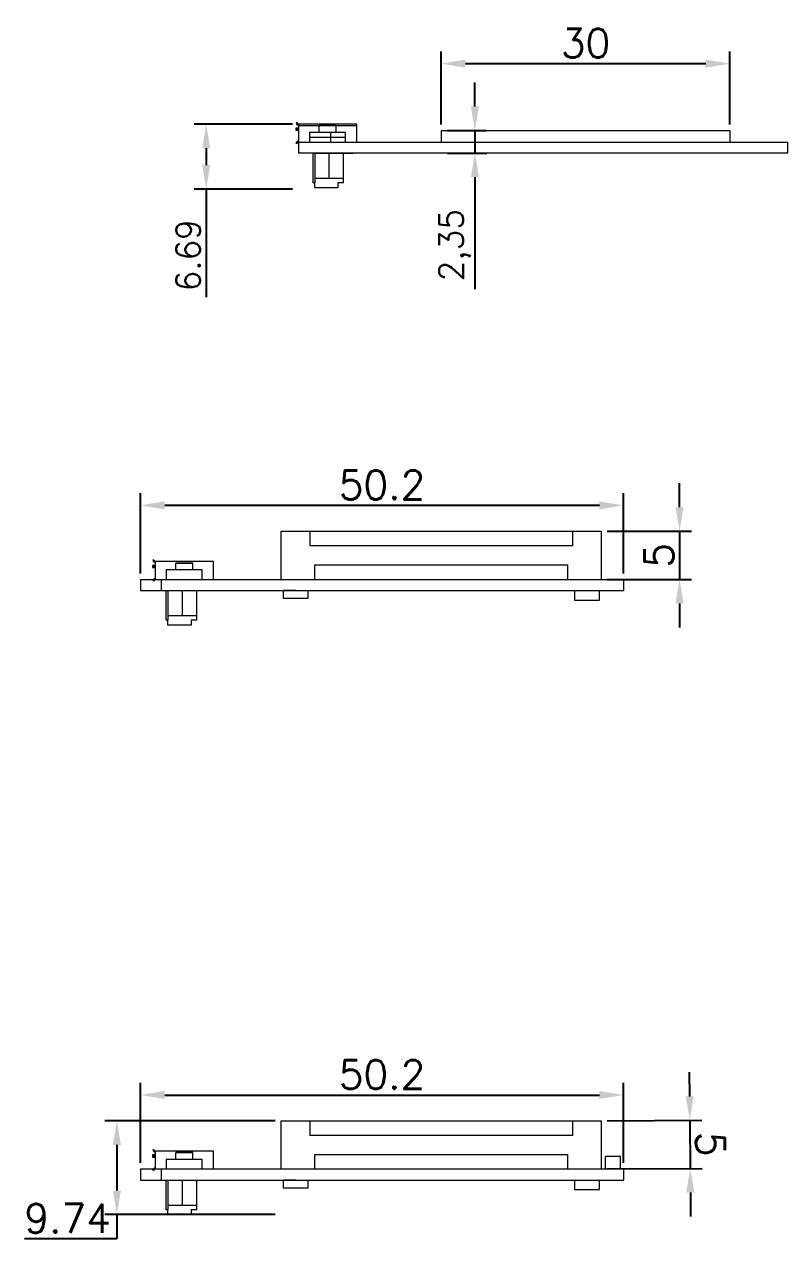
# Model space of a CAD drawing. Header units: millimetres. Extents: x 3396 to 3608, y -192 to -45.
# Drawn here: x 3528.2 to 3607.6, y -181.9 to -55.6 of the extents above; entities that cross this region are included whole.
import ezdxf

# ---------------------------------------------------------------- set-up
doc = ezdxf.new("R2010")
doc.units = ezdxf.units.MM
doc.linetypes.add('CENTER2', pattern=[28.575, 19.05, -3.175, 3.175, -3.175])
doc.layers.get('0').update_dxf_attribs({"lineweight": 30})
doc.layers.get('Defpoints').update_dxf_attribs({"lineweight": 15})
doc.layers.add('点划线', color=1, linetype='CENTER2', lineweight=20)
doc.layers.add('点画线', color=1, linetype='CENTER2', lineweight=20)
doc.styles.get("Standard").update_dxf_attribs({"font": 'txt.shx', "bigfont": 'gbcbig.shx'})
doc.dimstyles.new('Annotative', dxfattribs={"dimscale": 0, "dimtxt": 2.5, "dimasz": 2.5, "dimexe": 1.25, "dimexo": 0.625, "dimtad": 1, "dimtxsty": 'Standard', "dimcen": 2.5, "dimadec": 0, "dimazin": 0, "dimtfac": 1, "dimtmove": 0, "dimatfit": 3, "dimfxl": 1, "dimarcsym": 0})
doc.dimstyles.new('ISO-25', dxfattribs={"dimtxt": 3, "dimasz": 2.5, "dimexe": 1.25, "dimexo": 0.625, "dimtad": 1, "dimtoh": 1, "dimdsep": 46, "dimtxsty": 'Standard', "dimcen": 2.5, "dimadec": 0, "dimazin": 0, "dimtfac": 1, "dimtmove": 0, "dimatfit": 3, "dimfxl": 1, "dimarcsym": 0})

# ---------------------------------------------------------------- blocks, each defined once
blk = doc.blocks.new('*D42')
at = {"color": 0, "lineweight": -2, "transparency": 16777216}
for p, q in [((3571.58, -66.01), (3571.58, -58.44)), ((3601.58, -66.01), (3601.58, -58.44)), ((3574.08, -59.69), (3599.08, -59.69))]:
    blk.add_line(p, q, dxfattribs=at)
at = {"color": 0, "lineweight": 0, "transparency": 16777216}
for points in [[(3574.08, -59.27), (3574.08, -60.11), (3571.58, -59.69)], [(3599.08, -59.27), (3599.08, -60.11), (3601.58, -59.69)]]:
    blk.add_solid(points, dxfattribs=at)
at = {"layer": 'Defpoints', "color": 0, "lineweight": 0, "transparency": 16777216}
for p in [(3601.58, -59.69), (3571.58, -66.64), (3601.58, -66.64)]:
    blk.add_point(p, dxfattribs=at)
at = {"color": 0, "lineweight": 0, "transparency": 16777216, "insert": (3586.58, -57.56), "char_height": 3, "attachment_point": 5}
blk.add_mtext('30', dxfattribs=at)
blk = doc.blocks.new('*D44')
at = {"color": 0, "lineweight": -2, "transparency": 16777216}
for p, q in [((3556.1, -65.99), (3545.89, -65.99)), ((3547.14, -68.49), (3547.14, -70.24)), ((3556.1, -72.74), (3545.89, -72.74)), ((3547.14, -72.74), (3547.14, -83.99))]:
    blk.add_line(p, q, dxfattribs=at)
at = {"color": 0, "lineweight": 0, "transparency": 16777216}
for points in [[(3546.72, -68.49), (3547.55, -68.49), (3547.14, -65.99)], [(3546.72, -70.24), (3547.55, -70.24), (3547.14, -72.74)]]:
    blk.add_solid(points, dxfattribs=at)
at = {"layer": 'Defpoints', "color": 0, "lineweight": 0, "transparency": 16777216}
for p in [(3556.72, -65.99), (3547.14, -72.74), (3556.72, -72.74)]:
    blk.add_point(p, dxfattribs=at)
at = {"color": 0, "lineweight": 0, "transparency": 16777216, "insert": (3545.26, -79.62), "char_height": 2.5, "attachment_point": 5, "rotation": 90}
blk.add_mtext('6.69', dxfattribs=at)
blk = doc.blocks.new('*D45')
at = {"color": 0, "lineweight": -2, "transparency": 16777216}
for p, q in [((3575.07, -64.14), (3575.07, -61.64)), ((3572.21, -66.64), (3576.32, -66.64)), ((3575.07, -66.64), (3575.07, -68.99)), ((3572.21, -68.99), (3576.32, -68.99)), ((3575.07, -71.49), (3575.07, -83.15))]:
    blk.add_line(p, q, dxfattribs=at)
at = {"color": 0, "lineweight": 0, "transparency": 16777216}
for points in [[(3574.65, -64.14), (3575.49, -64.14), (3575.07, -66.64)], [(3574.65, -71.49), (3575.49, -71.49), (3575.07, -68.99)]]:
    blk.add_solid(points, dxfattribs=at)
at = {"layer": 'Defpoints', "color": 0, "lineweight": 0, "transparency": 16777216}
for p in [(3571.58, -66.64), (3571.58, -68.99), (3575.07, -68.99)]:
    blk.add_point(p, dxfattribs=at)
at = {"color": 0, "lineweight": 0, "transparency": 16777216, "insert": (3572.99, -78.57), "char_height": 2.5, "attachment_point": 5, "rotation": 90}
blk.add_mtext('2,35', dxfattribs=at)
blk = doc.blocks.new('*D56')
at = {"layer": 'Defpoints', "color": 0, "linetype": 'ByBlock', "lineweight": -2, "transparency": 16777216}
for p, q in [((3540.32, -112.7), (3540.32, -104.37)), ((3590.52, -112.7), (3590.52, -104.37)), ((3542.82, -105.62), (3588.02, -105.62))]:
    blk.add_line(p, q, dxfattribs=at)
at = {"layer": 'Defpoints', "color": 0, "linetype": 'ByBlock', "lineweight": 0, "transparency": 16777216}
for p in [(3590.52, -105.62), (3540.32, -113.32), (3590.52, -113.32)]:
    blk.add_point(p, dxfattribs=at)
for points in [[(3542.82, -105.21), (3542.82, -106.04), (3540.32, -105.62)], [(3588.02, -105.21), (3588.02, -106.04), (3590.52, -105.62)]]:
    blk.add_solid(points, dxfattribs=at)
at = {"layer": 'Defpoints', "color": 0, "linetype": 'ByBlock', "lineweight": 0, "transparency": 16777216, "insert": (3565.42, -103.5), "char_height": 3, "attachment_point": 5}
blk.add_mtext('50.2', dxfattribs=at)
blk = doc.blocks.new('*D57')
at = {"layer": 'Defpoints', "color": 0, "linetype": 'ByBlock', "lineweight": -2, "transparency": 16777216}
for p, q in [((3596.35, -105.82), (3596.35, -103.32)), ((3588.83, -108.32), (3597.6, -108.32)), ((3596.35, -108.32), (3596.35, -113.32)), ((3588.83, -113.32), (3597.6, -113.32)), ((3596.35, -115.82), (3596.35, -118.32))]:
    blk.add_line(p, q, dxfattribs=at)
at = {"layer": 'Defpoints', "color": 0, "linetype": 'ByBlock', "lineweight": 0, "transparency": 16777216}
for p in [(3588.21, -108.32), (3588.21, -113.32), (3596.35, -113.32)]:
    blk.add_point(p, dxfattribs=at)
for points in [[(3595.93, -105.82), (3596.76, -105.82), (3596.35, -108.32)], [(3595.93, -115.82), (3596.76, -115.82), (3596.35, -113.32)]]:
    blk.add_solid(points, dxfattribs=at)
at = {"layer": 'Defpoints', "color": 0, "linetype": 'ByBlock', "lineweight": 0, "transparency": 16777216, "insert": (3594.22, -110.82), "char_height": 3, "attachment_point": 5, "rotation": 90}
blk.add_mtext('5', dxfattribs=at)
blk = doc.blocks.new('*D58')
at = {"layer": 'Defpoints', "color": 0, "linetype": 'ByBlock', "lineweight": -2, "transparency": 16777216}
for p, q in [((3540.32, -174.01), (3540.32, -165.69)), ((3590.52, -174.01), (3590.52, -165.69)), ((3542.82, -166.94), (3588.02, -166.94))]:
    blk.add_line(p, q, dxfattribs=at)
at = {"layer": 'Defpoints', "color": 0, "linetype": 'ByBlock', "lineweight": 0, "transparency": 16777216}
for p in [(3590.52, -166.94), (3540.32, -174.63), (3590.52, -174.63)]:
    blk.add_point(p, dxfattribs=at)
for points in [[(3542.82, -166.52), (3542.82, -167.35), (3540.32, -166.94)], [(3588.02, -166.52), (3588.02, -167.35), (3590.52, -166.94)]]:
    blk.add_solid(points, dxfattribs=at)
at = {"layer": 'Defpoints', "color": 0, "linetype": 'ByBlock', "lineweight": 0, "transparency": 16777216, "insert": (3565.42, -164.81), "char_height": 3, "attachment_point": 5}
blk.add_mtext('50.2', dxfattribs=at)
blk = doc.blocks.new('*D59')
at = {"layer": 'Defpoints', "color": 0, "linetype": 'ByBlock', "lineweight": -2, "transparency": 16777216}
for p, q in [((3554.3, -169.63), (3536.6, -169.63)), ((3537.85, -172.13), (3537.85, -176.88)), ((3554.3, -179.38), (3536.6, -179.38)), ((3537.85, -179.38), (3537.85, -181.88)), ((3537.85, -181.88), (3528.23, -181.88))]:
    blk.add_line(p, q, dxfattribs=at)
at = {"layer": 'Defpoints', "color": 0, "linetype": 'ByBlock', "lineweight": 0, "transparency": 16777216}
for p in [(3554.93, -169.63), (3537.85, -179.38), (3554.93, -179.38)]:
    blk.add_point(p, dxfattribs=at)
for points in [[(3537.43, -172.13), (3538.27, -172.13), (3537.85, -169.63)], [(3537.43, -176.88), (3538.27, -176.88), (3537.85, -179.38)]]:
    blk.add_solid(points, dxfattribs=at)
at = {"layer": 'Defpoints', "color": 0, "linetype": 'ByBlock', "lineweight": 0, "transparency": 16777216, "insert": (3532.73, -179.76), "char_height": 3, "attachment_point": 5}
blk.add_mtext('9.74', dxfattribs=at)
blk = doc.blocks.new('*D66')
at = {"layer": 'Defpoints', "color": 0, "linetype": 'ByBlock', "lineweight": -2, "transparency": 16777216}
for p, q in [((3597.41, -167.08), (3597.39, -164.58)), ((3588.83, -169.63), (3598.67, -169.57)), ((3597.42, -169.58), (3597.45, -174.58)), ((3588.86, -174.63), (3598.7, -174.57)), ((3597.47, -177.08), (3597.48, -179.58))]:
    blk.add_line(p, q, dxfattribs=at)
at = {"layer": 'Defpoints', "color": 0, "linetype": 'ByBlock', "lineweight": 0, "transparency": 16777216}
for p in [(3588.21, -169.63), (3588.24, -174.63), (3597.45, -174.58)]:
    blk.add_point(p, dxfattribs=at)
for points in [[(3597.82, -167.07), (3596.99, -167.08), (3597.42, -169.58)], [(3597.89, -177.07), (3597.05, -177.08), (3597.45, -174.58)]]:
    blk.add_solid(points, dxfattribs=at)
at = {"layer": 'Defpoints', "color": 0, "linetype": 'ByBlock', "lineweight": 0, "transparency": 16777216, "insert": (3599.56, -172.06), "char_height": 3, "attachment_point": 5, "rotation": 270.3567}
blk.add_mtext('5', dxfattribs=at)

msp = doc.modelspace()

# ---------------------------------------------------------------- linework, layer by layer
at = {"lineweight": 0}
for p, q in [((3556.456, -66.382), (3556.456, -66.609)), ((3556.456, -66.609), (3556.723, -66.609)), ((3556.456, -66.609), (3556.46, -66.609)), ((3556.723, -66.382), (3556.46, -66.382)), ((3556.556, -65.81), (3556.477, -65.856)), ((3556.477, -65.856), (3556.542, -65.973)), ((3556.502, -66.382), (3556.502, -66.609)), ((3556.619, -65.924), (3556.542, -65.973)), ((3556.542, -65.973), (3556.619, -65.924)), ((3556.542, -65.973), (3556.619, -65.924)), ((3556.619, -65.924), (3556.556, -65.81)), ((3556.723, -65.988), (3556.619, -65.924)), ((3556.626, -66.609), (3556.626, -66.382)), ((3562.785, -65.988), (3556.723, -65.988)), ((3556.723, -65.988), (3556.723, -67.838)), ((3556.723, -66.138), (3562.795, -66.138)), ((3556.723, -66.382), (3556.723, -66.609)), ((3556.723, -66.609), (3556.723, -66.382)), ((3556.723, -66.382), (3556.723, -66.609)), ((3556.723, -66.609), (3556.723, -66.382)), ((3561.623, -66.838), (3557.883, -66.838)), ((3557.883, -66.838), (3557.883, -67.838)), ((3560.633, -66.138), (3558.873, -66.138)), ((3558.873, -66.838), (3558.873, -66.138)), ((3560.633, -66.838), (3560.633, -66.138)), ((3561.623, -67.838), (3561.623, -66.838)), ((3562.795, -67.838), (3562.795, -65.988)), ((3571.583, -67.838), (3571.583, -66.638)), ((3571.583, -66.638), (3601.583, -66.638)), ((3601.583, -66.638), (3601.583, -67.838)), ((3556.477, -67.971), (3556.542, -67.853)), ((3556.556, -68.018), (3556.477, -67.971)), ((3556.619, -67.903), (3556.542, -67.853)), ((3556.542, -67.853), (3556.619, -67.903)), ((3556.542, -67.853), (3556.619, -67.903)), ((3556.619, -67.903), (3556.556, -68.018)), ((3556.723, -67.838), (3556.619, -67.903)), ((3556.723, -67.838), (3607.583, -67.838)), ((3556.723, -67.838), (3556.723, -68.988)), ((3607.583, -67.838), (3607.583, -68.988)), ((3607.593, -68.988), (3556.723, -68.988)), ((3558.242, -71.588), (3558.242, -68.988)), ((3558.423, -68.988), (3562.423, -68.988)), ((3558.423, -68.988), (3558.423, -71.588)), ((3559.923, -71.588), (3559.923, -68.988)), ((3561.423, -72.088), (3561.423, -68.988)), ((3558.242, -72.088), (3558.242, -71.588)), ((3558.423, -71.588), (3558.423, -72.088)), ((3558.423, -71.588), (3559.923, -71.588)), ((3558.423, -71.588), (3558.423, -71.588)), ((3558.423, -71.588), (3561.423, -71.588)), ((3558.423, -72.088), (3558.242, -72.088)), ((3558.423, -72.588), (3558.423, -72.088)), ((3558.423, -72.088), (3558.423, -72.088)), ((3560.833, -72.588), (3558.423, -72.588)), ((3561.423, -72.088), (3560.833, -72.088)), ((3560.833, -72.088), (3560.833, -72.588)), ((3541.555, -111.864), (3541.555, -112.091)), ((3541.555, -112.091), (3541.822, -112.091)), ((3541.555, -112.091), (3541.558, -112.091)), ((3541.822, -111.864), (3541.558, -111.864)), ((3541.655, -111.293), (3541.576, -111.339)), ((3541.576, -111.339), (3541.641, -111.456)), ((3541.6, -111.864), (3541.6, -112.091)), ((3541.717, -111.406), (3541.641, -111.456)), ((3541.641, -111.456), (3541.717, -111.406)), ((3541.641, -111.456), (3541.717, -111.406)), ((3541.717, -111.406), (3541.655, -111.293)), ((3541.822, -111.471), (3541.717, -111.406)), ((3541.725, -112.091), (3541.725, -111.864)), ((3547.884, -111.471), (3541.822, -111.471)), ((3541.822, -111.471), (3541.822, -113.321)), ((3541.822, -111.864), (3541.822, -112.091)), ((3541.822, -112.091), (3541.822, -111.864)), ((3541.822, -111.864), (3541.822, -112.091)), ((3541.822, -112.091), (3541.822, -111.864)), ((3546.722, -112.321), (3542.982, -112.321)), ((3542.982, -112.321), (3542.982, -113.321)), ((3545.732, -111.621), (3543.972, -111.621)), ((3543.972, -112.321), (3543.972, -111.621)), ((3543.972, -111.621), (3545.732, -111.621)), ((3545.732, -112.321), (3545.732, -111.621)), ((3546.722, -113.321), (3546.722, -112.321)), ((3547.894, -113.321), (3547.894, -111.471)), ((3540.316, -113.321), (3590.516, -113.321)), ((3540.316, -113.321), (3540.316, -114.471)), ((3541.576, -113.453), (3541.641, -113.336)), ((3541.655, -113.5), (3541.576, -113.453)), ((3541.717, -113.386), (3541.641, -113.336)), ((3541.641, -113.336), (3541.717, -113.386)), ((3541.641, -113.336), (3541.717, -113.386)), ((3541.717, -113.386), (3541.655, -113.5)), ((3541.822, -113.321), (3541.717, -113.386)), ((3542.478, -114.471), (3542.478, -113.321)), ((3590.516, -113.321), (3590.516, -114.471)), ((3540.316, -114.471), (3590.516, -114.471)), ((3542.016, -114.471), (3546.016, -114.471)), ((3542.98, -117.071), (3542.98, -114.471)), ((3543.161, -114.471), (3543.161, -117.071)), ((3544.661, -117.071), (3544.661, -114.471)), ((3546.161, -117.571), (3546.161, -114.471)), ((3542.98, -117.571), (3542.98, -117.071)), ((3543.161, -117.071), (3543.161, -117.571)), ((3543.161, -117.071), (3544.661, -117.071)), ((3543.161, -117.071), (3543.161, -117.071)), ((3543.161, -117.071), (3546.161, -117.071)), ((3543.161, -117.571), (3542.98, -117.571)), ((3543.161, -118.071), (3543.161, -117.571)), ((3543.161, -117.571), (3543.161, -117.571)), ((3545.571, -118.071), (3543.161, -118.071)), ((3546.161, -117.571), (3545.571, -117.571)), ((3545.571, -117.571), (3545.571, -118.071)), ((3541.655, -172.606), (3541.576, -172.652)), ((3541.576, -172.652), (3541.641, -172.769)), ((3541.717, -172.72), (3541.641, -172.769)), ((3541.641, -172.769), (3541.717, -172.72)), ((3541.641, -172.769), (3541.717, -172.72)), ((3541.717, -172.72), (3541.655, -172.606)), ((3541.822, -172.784), (3541.717, -172.72)), ((3547.884, -172.784), (3541.822, -172.784)), ((3541.822, -172.784), (3541.822, -174.634)), ((3545.732, -172.934), (3543.972, -172.934)), ((3543.972, -173.634), (3543.972, -172.934)), ((3543.972, -172.934), (3545.732, -172.934)), ((3545.732, -173.634), (3545.732, -172.934)), ((3547.894, -174.634), (3547.894, -172.784)), ((3541.555, -173.178), (3541.555, -173.404)), ((3541.555, -173.404), (3541.822, -173.404)), ((3541.555, -173.404), (3541.558, -173.404)), ((3541.822, -173.178), (3541.558, -173.178)), ((3541.6, -173.178), (3541.6, -173.404)), ((3541.725, -173.404), (3541.725, -173.178)), ((3541.822, -173.178), (3541.822, -173.404)), ((3541.822, -173.404), (3541.822, -173.178)), ((3541.822, -173.178), (3541.822, -173.404)), ((3541.822, -173.404), (3541.822, -173.178)), ((3546.722, -173.634), (3542.982, -173.634)), ((3542.982, -173.634), (3542.982, -174.634)), ((3546.722, -174.634), (3546.722, -173.634)), ((3540.316, -174.634), (3590.516, -174.634)), ((3540.316, -174.634), (3540.316, -175.784)), ((3541.576, -174.767), (3541.641, -174.649)), ((3541.655, -174.813), (3541.576, -174.767)), ((3541.717, -174.699), (3541.641, -174.649)), ((3541.641, -174.649), (3541.717, -174.699)), ((3541.641, -174.649), (3541.717, -174.699)), ((3541.717, -174.699), (3541.655, -174.813)), ((3541.822, -174.634), (3541.717, -174.699)), ((3542.478, -175.784), (3542.478, -174.634)), ((3590.516, -174.634), (3590.516, -175.784)), ((3540.316, -175.784), (3590.516, -175.784)), ((3542.016, -175.784), (3546.016, -175.784)), ((3542.98, -178.384), (3542.98, -175.784)), ((3543.161, -175.784), (3543.161, -178.384)), ((3544.661, -178.384), (3544.661, -175.784)), ((3546.161, -178.884), (3546.161, -175.784)), ((3542.98, -178.884), (3542.98, -178.384)), ((3543.161, -178.884), (3542.98, -178.884)), ((3543.161, -178.384), (3543.161, -178.884)), ((3543.161, -178.384), (3544.661, -178.384)), ((3543.161, -178.384), (3543.161, -178.384)), ((3543.161, -178.384), (3546.161, -178.384)), ((3543.161, -179.384), (3543.161, -178.884)), ((3543.161, -178.884), (3543.161, -178.884)), ((3546.161, -178.884), (3545.571, -178.884)), ((3545.571, -178.884), (3545.571, -179.384)), ((3545.571, -179.384), (3543.161, -179.384))]:
    msp.add_line(p, q, dxfattribs=at)
at = {"linetype": 'ByBlock', "lineweight": 0}
for p, q in [((3590.216, -173.334), (3588.629, -173.334)), ((3588.629, -173.334), (3588.629, -174.634)), ((3590.216, -174.634), (3590.216, -173.334))]:
    msp.add_line(p, q, dxfattribs=at)
at = {"lineweight": 0}
for centre, start, end in [((3556.726, -65.898), 202.37602, 269.10933), ((3556.726, -67.929), 90.89067, 157.62398), ((3541.825, -111.38), 202.37602, 269.10933), ((3541.825, -113.412), 90.89067, 157.62398), ((3541.825, -172.694), 202.37602, 269.10933), ((3541.825, -174.725), 90.89067, 157.62398)]:
    msp.add_arc(centre, 0.199, start, end, dxfattribs=at)
at = {"layer": 'Defpoints', "linetype": 'ByBlock', "lineweight": 0}
for p, q in [((3554.925, -113.321), (3554.925, -108.321)), ((3554.925, -108.321), (3588.205, -108.321)), ((3558.436, -113.321), (3558.436, -111.821)), ((3558.436, -111.821), (3584.737, -111.821)), ((3554.925, -174.634), (3554.925, -169.634)), ((3554.925, -169.634), (3588.205, -169.634)), ((3558.436, -174.634), (3558.436, -173.134)), ((3558.436, -173.134), (3584.737, -173.134))]:
    msp.add_line(p, q, dxfattribs=at)
at = {"layer": '点划线', "color": 0, "lineweight": 0}
for p, q in [((3557.925, -108.321), (3557.925, -109.821)), ((3585.226, -108.321), (3585.226, -109.821)), ((3588.237, -113.321), (3588.226, -108.321)), ((3588.237, -113.321), (3588.237, -110.921)), ((3584.737, -113.321), (3584.737, -111.821)), ((3557.925, -169.634), (3557.925, -171.134)), ((3585.226, -169.634), (3585.226, -171.134)), ((3588.237, -174.634), (3588.226, -169.634)), ((3588.237, -174.634), (3588.237, -172.234)), ((3584.737, -174.634), (3584.737, -173.134))]:
    msp.add_line(p, q, dxfattribs=at)
at = {"layer": '点划线', "color": 0, "linetype": 'ByBlock', "lineweight": 0}
for p, q in [((3585.226, -109.821), (3557.925, -109.821)), ((3585.226, -171.134), (3557.925, -171.134))]:
    msp.add_line(p, q, dxfattribs=at)
at = {"layer": '点划线', "color": 7, "linetype": 'ByBlock', "lineweight": 0}
for p, q in [((3556.446, -114.471), (3555.146, -114.471)), ((3555.146, -114.471), (3555.146, -115.271)), ((3557.746, -115.271), (3557.746, -114.471)), ((3585.426, -114.471), (3585.426, -115.471)), ((3588.026, -115.471), (3588.026, -114.471)), ((3555.146, -115.271), (3557.746, -115.271)), ((3585.426, -115.471), (3588.026, -115.471)), ((3556.446, -175.784), (3555.146, -175.784)), ((3555.146, -175.784), (3555.146, -176.584)), ((3555.146, -176.584), (3557.746, -176.584)), ((3557.746, -176.584), (3557.746, -175.784)), ((3585.426, -175.784), (3585.426, -176.784)), ((3585.426, -176.784), (3588.026, -176.784)), ((3588.026, -176.784), (3588.026, -175.784))]:
    msp.add_line(p, q, dxfattribs=at)
at = {"layer": '点画线', "lineweight": 0}
for p, q in [((3560.043, -66.838), (3560.043, -67.838)), ((3557.883, -67.338), (3561.623, -67.338))]:
    msp.add_line(p, q, dxfattribs=at)

# ---------------------------------------------------------------- dimensions: what is measured, and where the dimension line sits
at = {"color": 7, "lineweight": 0}
dim = msp.add_linear_dim(base=(3601.583, -59.69), p1=(3571.583, -66.638), p2=(3601.583, -66.638), dimstyle='ISO-25', dxfattribs=at)
dim.commit()
dim.dimension.update_dxf_attribs({"geometry": '*D42', "text_midpoint": (3586.583, -57.565)})
dim = msp.add_linear_dim(base=(3575.071, -68.988), p1=(3571.583, -66.638), p2=(3571.583, -68.988), angle=270, dimstyle='Annotative', dxfattribs=at)
dim.commit()
dim.dimension.update_dxf_attribs({"geometry": '*D45', "text_midpoint": (3575.071, -78.572), "dimtype": 161})
dim = msp.add_linear_dim(base=(3547.136, -72.74), p1=(3556.723, -65.988), p2=(3556.723, -72.74), angle=90, text='6.69', dimstyle='Annotative', dxfattribs=at)
dim.commit()
dim.dimension.update_dxf_attribs({"geometry": '*D44', "text_midpoint": (3545.261, -79.615)})
at = {"layer": 'Defpoints', "linetype": 'ByBlock', "lineweight": 0}
for p1, p2, distance, picture, middle in [((3540.316, -113.321), (3590.516, -113.321), 7.698, '*D56', (3565.416, -103.498)), ((3588.205, -108.321), (3588.205, -113.321), 8.141, '*D57', (3594.221, -110.821)), ((3540.316, -174.634), (3590.516, -174.634), 7.698, '*D58', (3565.416, -164.811))]:
    dim = msp.add_aligned_dim(p1=p1, p2=p2, distance=distance, dimstyle='ISO-25', dxfattribs=at)
    dim.commit()
    dim.dimension.update_dxf_attribs({"geometry": picture, "text_midpoint": middle})
dim = msp.add_linear_dim(base=(3597.453, -174.577), p1=(3588.205, -169.634), p2=(3588.237, -174.634), angle=270.35674, dimstyle='ISO-25', dxfattribs=at)
dim.commit()
dim.dimension.update_dxf_attribs({"geometry": '*D66', "text_midpoint": (3597.437, -172.077), "dimtype": 161})
dim = msp.add_aligned_dim(p1=(3554.925, -169.634), p2=(3554.925, -179.384), distance=-17.075, text='9.74', dimstyle='ISO-25', dxfattribs=at)
dim.commit()
dim.dimension.update_dxf_attribs({"geometry": '*D59', "text_midpoint": (3532.725, -179.759)})

doc.saveas('drawing.dxf')
